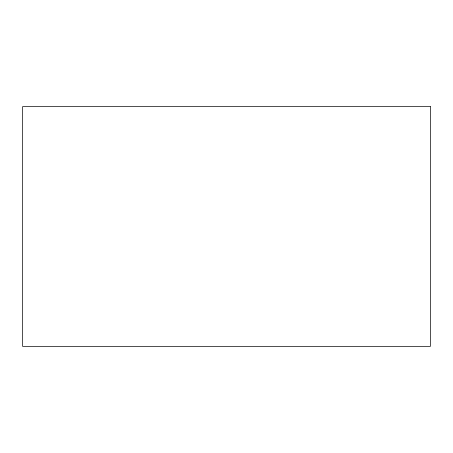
<?xml version="1.0" encoding="UTF-8"?>
<svg xmlns="http://www.w3.org/2000/svg" width="453" height="453" viewBox="0 0 453 453"><rect width="100%" height="100%" fill="white"/><g stroke="black" fill="none" stroke-linecap="round" stroke-linejoin="round"><path stroke-width="0.68" d="M430.35 106.585L22.65 106.585L22.65 346.415L430.35 346.415L430.35 106.585"/></g></svg>
